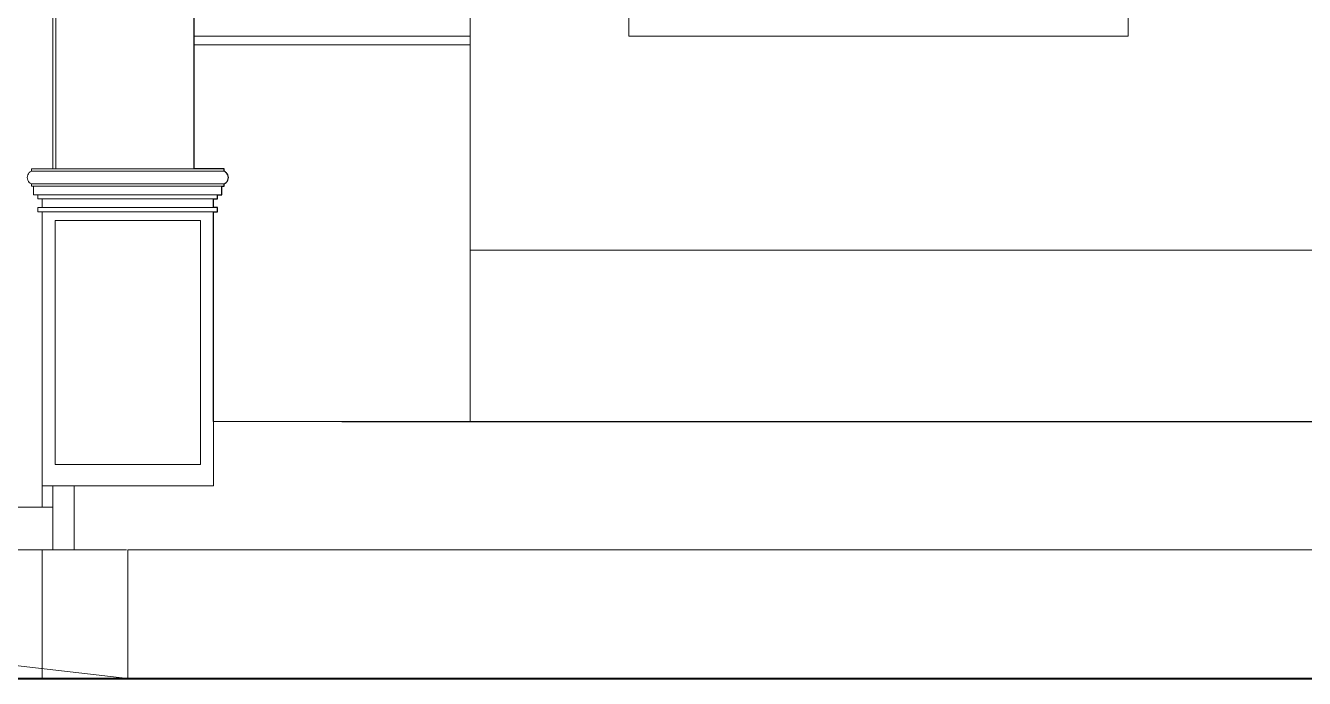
# Model space of a CAD drawing. Header units: millimetres. Extents: x -667 to -468, y -723 to -475.
# Drawn here: x -653.387 to -650.398, y -496.045 to -494.52 of the extents above; entities that cross this region are included whole.
import ezdxf

# ---------------------------------------------------------------- set-up
doc = ezdxf.new("R2010")
doc.units = ezdxf.units.MM
doc.layers.get('0').update_dxf_attribs({"lineweight": 9})
doc.layers.add('dinding', color=36, linetype='Continuous', lineweight=9)

msp = doc.modelspace()

# ---------------------------------------------------------------- linework, layer by layer
msp.add_line((-652.6483, -495.4449), (-652.9483, -495.4449))
at = {"lineweight": 40}
msp.add_line((-661.6251, -496.0449), (-637.9495, -496.0449), dxfattribs=at)
at = {"lineweight": 30}
for points in [[(-652.9483, -495.4449), (-652.9483, -494.9549), (-652.9382, -494.9549), (-652.9382, -494.9449), (-652.9482, -494.9449), (-652.9482, -494.9249), (-652.9382, -494.9249), (-652.9382, -494.9149), (-652.9282, -494.9149), (-652.9282, -494.8949), (-652.9232, -494.8949), (-652.9232, -494.8899), (-652.9204, -494.8884), (-652.918, -494.8864), (-652.916, -494.8839), (-652.9145, -494.8811), (-652.9135, -494.8781), (-652.9132, -494.8749), (-652.9135, -494.8718), (-652.9145, -494.8687), (-652.916, -494.8659), (-652.9204, -494.8614), (-652.9232, -494.8599), (-652.9232, -494.8549), (-652.9929, -494.8549), (-652.9929, -493.4129)], [(-652.6483, -495.4449), (-647.8482, -495.4449)]]:
    msp.add_lwpolyline(points, dxfattribs=at)
at = {"layer": 'dinding'}
for p, q in [((-651.9776, -492.5949), (-651.9776, -494.5449)), ((-650.81, -492.5949), (-650.81, -494.5449)), ((-652.3483, -492.6464), (-652.3483, -494.5449)), ((-653.3233, -494.8549), (-653.3233, -493.3681)), ((-653.3166, -494.5449), (-653.3166, -493.4129)), ((-652.9929, -494.8549), (-652.9929, -493.4129)), ((-653.3166, -494.5649), (-653.3166, -494.5449)), ((-652.9929, -494.5449), (-652.3483, -494.5449)), ((-652.3483, -494.5449), (-652.3483, -494.5649)), ((-650.81, -494.5449), (-651.9776, -494.5449)), ((-653.3166, -494.8549), (-653.3166, -494.5649)), ((-652.9929, -494.5649), (-652.3483, -494.5649)), ((-652.3483, -494.5649), (-652.3483, -495.0449)), ((-653.3761, -494.8614), (-653.3733, -494.8599)), ((-653.3733, -494.8599), (-653.3733, -494.8549)), ((-653.3166, -494.8549), (-653.3733, -494.8549)), ((-652.9232, -494.8599), (-653.3733, -494.8599)), ((-652.9766, -494.8549), (-653.3166, -494.8549)), ((-652.9766, -494.8549), (-652.9232, -494.8549)), ((-652.9232, -494.8549), (-652.9232, -494.8599)), ((-652.9232, -494.8599), (-652.9204, -494.8614)), ((-653.3833, -494.8749), (-653.383, -494.8718)), ((-653.383, -494.8781), (-653.3833, -494.8749)), ((-653.383, -494.8718), (-653.3821, -494.8687)), ((-653.3821, -494.8811), (-653.383, -494.8781)), ((-653.3821, -494.8687), (-653.3806, -494.8659)), ((-653.3806, -494.8839), (-653.3821, -494.8811)), ((-653.3806, -494.8659), (-653.3786, -494.8635)), ((-653.3786, -494.8864), (-653.3806, -494.8839)), ((-653.3786, -494.8635), (-653.3761, -494.8614)), ((-653.3761, -494.8884), (-653.3786, -494.8864)), ((-653.3733, -494.8899), (-653.3761, -494.8884)), ((-652.9232, -494.8899), (-653.3733, -494.8899)), ((-653.3733, -494.8949), (-653.3733, -494.8899)), ((-652.9204, -494.8884), (-652.9232, -494.8899)), ((-652.9232, -494.8949), (-652.9232, -494.8899)), ((-652.9204, -494.8614), (-652.918, -494.8635)), ((-652.918, -494.8864), (-652.9204, -494.8884)), ((-652.918, -494.8635), (-652.916, -494.8659)), ((-652.916, -494.8839), (-652.918, -494.8864)), ((-652.916, -494.8659), (-652.9145, -494.8687)), ((-652.9145, -494.8811), (-652.916, -494.8839)), ((-652.9145, -494.8687), (-652.9135, -494.8718)), ((-652.9135, -494.8781), (-652.9145, -494.8811)), ((-652.9135, -494.8718), (-652.9132, -494.8749)), ((-652.9132, -494.8749), (-652.9135, -494.8781)), ((-653.3683, -494.8949), (-653.3733, -494.8949)), ((-652.9282, -494.8949), (-653.3683, -494.8949)), ((-653.3683, -494.8949), (-653.3683, -494.9149)), ((-653.3583, -494.9149), (-653.3683, -494.9149)), ((-652.9382, -494.9149), (-653.3583, -494.9149)), ((-653.3583, -494.9149), (-653.3583, -494.9249)), ((-652.9382, -494.9149), (-652.9382, -494.9249)), ((-652.9282, -494.9149), (-652.9382, -494.9149)), ((-652.9282, -494.8949), (-652.9282, -494.9149)), ((-652.9232, -494.8949), (-652.9282, -494.8949)), ((-653.3483, -494.9249), (-653.3583, -494.9249)), ((-653.3583, -494.9449), (-653.3583, -494.9549)), ((-653.3483, -494.9449), (-653.3583, -494.9449)), ((-652.9482, -494.9249), (-653.3483, -494.9249)), ((-653.3483, -494.9249), (-653.3483, -494.9449)), ((-652.9482, -494.9449), (-653.3483, -494.9449)), ((-652.9482, -494.9249), (-652.9482, -494.9449)), ((-652.9382, -494.9249), (-652.9482, -494.9249)), ((-652.9382, -494.9449), (-652.9482, -494.9449)), ((-652.9382, -494.9449), (-652.9382, -494.9549)), ((-653.3483, -494.9549), (-653.3583, -494.9549)), ((-653.3483, -494.9549), (-652.9483, -494.9549)), ((-653.3483, -495.4449), (-653.3483, -494.9549)), ((-652.9785, -494.9751), (-653.3182, -494.9751)), ((-653.3182, -494.9751), (-653.3182, -495.5449)), ((-652.9785, -494.9751), (-652.9785, -495.5449)), ((-652.9382, -494.9549), (-652.9483, -494.9549)), ((-652.9483, -495.4449), (-652.9483, -494.9549)), ((-649.8483, -495.0449), (-652.3483, -495.0449)), ((-652.3483, -495.0449), (-652.3483, -495.4449)), ((-653.3483, -495.6449), (-653.3483, -495.4449)), ((-652.9483, -495.4449), (-652.9483, -495.595)), ((-652.3483, -495.4449), (-652.6483, -495.4449)), ((-649.5483, -495.4449), (-652.3483, -495.4449)), ((-653.3182, -495.5449), (-652.9785, -495.5449)), ((-653.3483, -495.595), (-652.9483, -495.595)), ((-653.3233, -495.595), (-653.3233, -495.7449)), ((-653.2733, -495.595), (-653.2733, -495.7449)), ((-653.765, -495.6449), (-653.3233, -495.6449)), ((-653.1512, -495.7449), (-658.0483, -495.7449)), ((-655.7525, -495.7449), (-653.1483, -496.0449)), ((-653.3483, -495.7449), (-653.3483, -496.0449)), ((-653.1483, -495.7449), (-641.1983, -495.7449)), ((-653.1483, -495.7449), (-653.1483, -496.0449))]:
    msp.add_line(p, q, dxfattribs=at)

doc.saveas('drawing.dxf')
